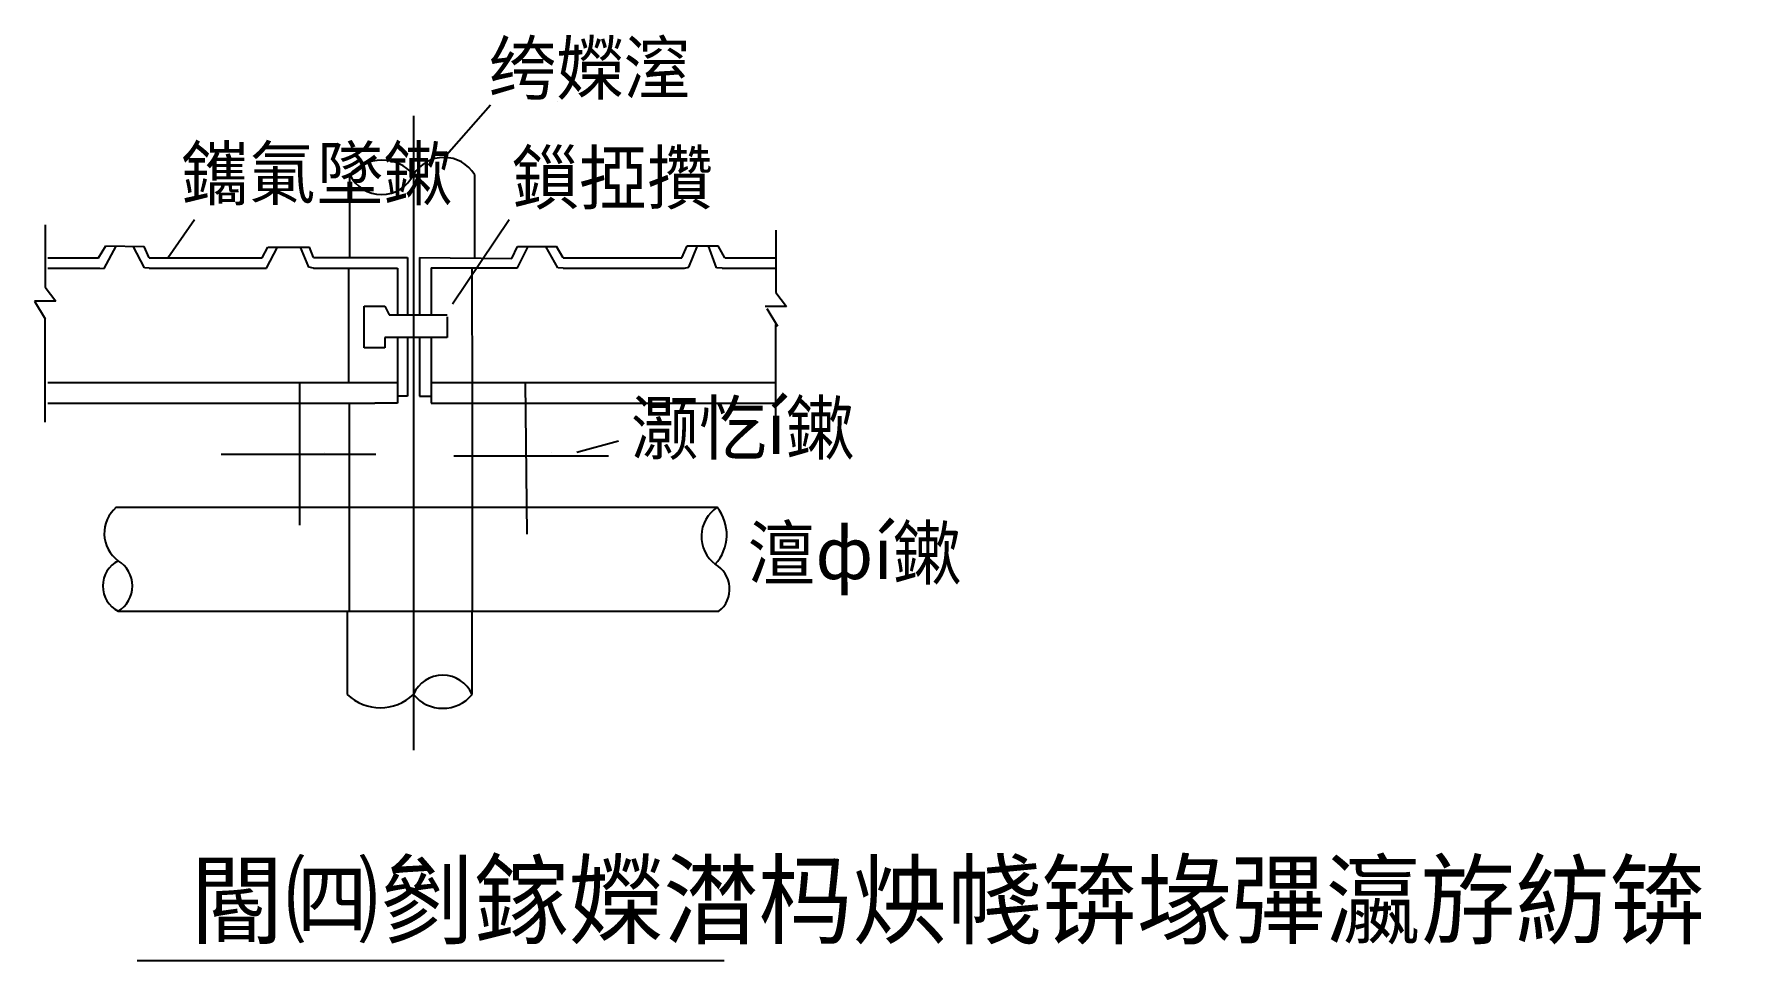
# Model space of a CAD drawing. Header units: metres. Extents: x 147 to 312, y 6 to 95.
import ezdxf

# ---------------------------------------------------------------- set-up
doc = ezdxf.new("R2010")
doc.units = ezdxf.units.M
for name, color, linetype in [('1', 54, 'Continuous'), ('2', 134, 'Continuous'), ('3', 94, 'Continuous'), ('涓鏂', 1, 'Continuous')]:
    doc.layers.add(name, color=color, linetype=linetype)

msp = doc.modelspace()

# ---------------------------------------------------------------- linework, layer by layer
for p, q in [((147.64, 76.53), (147.64, 70.53)), ((217.87, 76.02), (217.87, 70.02)), ((147.64, 70.53), (148.67, 69.18)), ((217.87, 70.02), (218.89, 68.67)), ((146.62, 69.18), (147.64, 67.48)), ((148.67, 69.18), (146.62, 69.18)), ((218.89, 68.67), (216.84, 68.67)), ((217.01, 68.5), (218.04, 66.79)), ((147.64, 57.57), (147.64, 67.48)), ((217.87, 57.05), (217.87, 66.96))]:
    msp.add_line(p, q)
at = {"layer": '1'}
for points in [[(188.92, 81.37, 0.56), (183.05, 81.37, 0.56)], [(183.05, 81.37, 0.45), (176.92, 81.37, 0.45)], [(176.92, 81.37, 0.63), (183.05, 81.37, 0.63)], [(154.48, 49.37, 0.48), (154.65, 44.24, 0.48)], [(212.23, 49.37, 0.52), (212.06, 43.9, 0.52)], [(212.06, 43.9, 0.37), (212.23, 49.37, 0.37)], [(154.65, 44.24, 0.6), (154.65, 39.37, 0.6)], [(154.65, 39.37, 0.57), (154.65, 44.24, 0.57)], [(212.4, 39.37, 0.53), (212.06, 43.9, 0.53)], [(188.68, 31.37, 0.66), (183.05, 31.37, 0.66)], [(176.68, 31.37, 0.4), (183.05, 31.37, 0.4)], [(183.05, 31.37, 0.47), (188.68, 31.37, 0.47)]]:
    msp.add_lwpolyline(points, format="xyb", dxfattribs=at)
for points in [[(176.92, 73.37), (176.92, 81.37)], [(188.92, 81.37), (188.92, 73.37)], [(147.92, 73.37), (152.77, 73.37)], [(152.77, 73.37), (153.48, 74.51)], [(153.32, 72.32), (154.48, 74.49)], [(153.48, 74.51), (157.15, 74.46)], [(157.19, 72.39), (156.11, 74.47)], [(157.65, 73.37), (157.15, 74.46)], [(157.65, 73.37), (168.51, 73.37)], [(168.51, 73.37), (169.04, 74.37)], [(168.92, 72.37), (169.99, 74.37)], [(169.04, 74.37), (173.04, 74.37)], [(172.99, 72.47), (172.2, 74.37)], [(173.43, 73.4), (173.04, 74.37)], [(173.43, 73.4), (182.48, 73.4)], [(182.48, 73.4), (182.48, 67.87)], [(183.64, 73.4), (192.5, 73.3)], [(183.64, 73.4), (183.64, 67.87)], [(192.5, 73.3), (193.04, 74.44)], [(193.04, 72.39), (194.06, 74.44)], [(193.04, 74.44), (196.79, 74.44)], [(196.91, 72.39), (195.76, 74.44)], [(197.44, 73.37), (196.79, 74.44)], [(197.44, 73.37), (208.84, 73.37)], [(208.84, 73.37), (209.36, 74.52)], [(209.36, 74.52), (212.32, 74.52)], [(209.52, 72.47), (210.35, 74.52)], [(212.17, 72.39), (211.41, 74.52)], [(212.97, 73.37), (212.32, 74.52)], [(212.97, 73.37), (217.92, 73.37)], [(147.92, 72.37), (152.9, 72.37)], [(152.9, 72.37), (152.9, 72.37)], [(152.9, 72.37), (152.9, 72.37)], [(152.9, 72.37), (152.9, 72.37)], [(152.9, 72.37), (153.32, 72.32)], [(153.32, 72.32), (153.32, 72.32)], [(157.65, 72.37), (157.19, 72.39)], [(157.19, 72.39), (157.19, 72.39)], [(157.65, 72.37), (168.92, 72.37)], [(157.65, 72.37), (157.65, 72.37)], [(173.43, 72.37), (172.99, 72.47)], [(172.99, 72.47), (172.99, 72.47)], [(173.43, 72.37), (181.52, 72.37)], [(173.43, 72.37), (173.43, 72.37)], [(173.43, 72.37), (173.43, 72.37)], [(181.52, 72.37), (181.52, 67.87)], [(184.76, 72.4), (192.56, 72.4)], [(184.76, 72.4), (184.76, 67.87)], [(192.56, 72.4), (193.04, 72.39)], [(193.04, 72.39), (193.04, 72.39)], [(197.44, 72.37), (196.91, 72.39)], [(196.91, 72.39), (196.91, 72.39)], [(197.44, 72.37), (209.09, 72.37)], [(209.09, 72.37), (209.52, 72.47)], [(209.09, 72.37), (209.09, 72.37)], [(209.09, 72.37), (209.09, 72.37)], [(209.52, 72.47), (209.52, 72.47)], [(212.73, 72.37), (212.17, 72.39)], [(212.73, 72.37), (217.92, 72.37)], [(212.73, 72.37), (212.73, 72.37)], [(212.73, 72.37), (212.73, 72.37)], [(212.73, 72.37), (212.73, 72.37)], [(212.73, 72.37), (212.73, 72.37)], [(178.3, 64.7), (178.3, 68.7)], [(178.3, 68.7), (180.3, 68.7)], [(180.3, 68.7), (180.71, 67.87)], [(186.79, 68.93), (186.79, 68.93)], [(180.71, 67.87), (186.3, 67.87)], [(186.3, 67.7), (186.3, 65.7)], [(180.3, 64.7), (178.3, 64.7)], [(186.3, 65.7), (180.3, 65.7)], [(180.3, 65.7), (180.3, 65.7)], [(180.3, 65.7), (180.3, 64.7)], [(181.52, 65.7), (181.52, 59.37)], [(182.48, 65.7), (182.48, 60.06)], [(183.64, 65.7), (183.64, 60.06)], [(184.76, 65.7), (184.76, 60.06)], [(147.92, 61.37), (179.35, 61.37)], [(179.35, 61.37), (181.52, 61.37)], [(184.76, 61.37), (217.92, 61.37)], [(182.48, 60.06), (181.52, 60.06)], [(183.64, 60.06), (184.76, 60.06)], [(184.76, 60.06), (184.76, 59.37)], [(147.92, 59.37), (179.35, 59.37)], [(176.86, 59.37), (176.86, 49.37)], [(181.52, 59.37), (179.35, 59.37)], [(184.76, 59.37), (217.92, 59.37)], [(188.7, 59.37), (188.7, 49.37)], [(174.47, 54.66), (174.47, 54.66)], [(176.86, 54.66), (176.86, 54.66)], [(196.34, 54.66), (196.34, 54.66)], [(198.74, 54.66), (198.74, 54.66)], [(154.48, 49.37), (212.23, 49.37)], [(154.65, 39.37), (212.4, 39.37)], [(176.68, 39.37), (176.68, 31.37)], [(188.68, 32.37), (188.68, 39.37)], [(188.68, 31.37), (188.68, 32.37)]]:
    msp.add_lwpolyline(points, dxfattribs=at)
at = {"layer": '2'}
for points in [[(176.8, 72.37), (176.8, 61.37)], [(188.66, 72.4), (188.7, 59.37)], [(176.86, 49.37), (176.86, 39.37)], [(188.7, 49.37), (188.7, 39.37)]]:
    msp.add_lwpolyline(points, dxfattribs=at)
at = {"layer": '3'}
for p, q in [((196.92, 88.37), (196.92, 88.37)), ((183.05, 87.02), (183.05, 73.37)), ((183.05, 73.37), (183.05, 26.02)), ((172.08, 61.37), (172.08, 47.66)), ((193.78, 61.37), (193.95, 46.8)), ((164.56, 54.49), (179.42, 54.49)), ((186.94, 54.32), (201.81, 54.32))]:
    msp.add_line(p, q, dxfattribs=at)
at = {"layer": '涓鏂'}
for p, q in [((185.99, 83.01), (190.44, 88.07)), ((159.43, 73.37), (161.99, 77.04)), ((186.79, 68.93), (192.24, 77.04)), ((198.74, 54.66), (202.75, 55.77)), ((156.48, 5.79), (212.91, 5.79))]:
    msp.add_line(p, q, dxfattribs=at)

# ---------------------------------------------------------------- texts
for s, height, p in [('绔嬫潌', 5, (190.27, 89.09)), ('鑴氭墜鏉', 5, (160.68, 78.95)), ('鎻掗攢', 5, (192.45, 78.56)), ('灏忔í鏉', 5, (203.97, 54.49)), ('澶фí鏉', 5, (215.18, 42.47)), ('閽㈣剼鎵嬫澘杩炴帴锛堟彃瀛斿紡锛', 7, (161.56, 8.12))]:
    msp.add_text(s, height=height, dxfattribs=at).set_placement(p)

doc.saveas('drawing.dxf')
